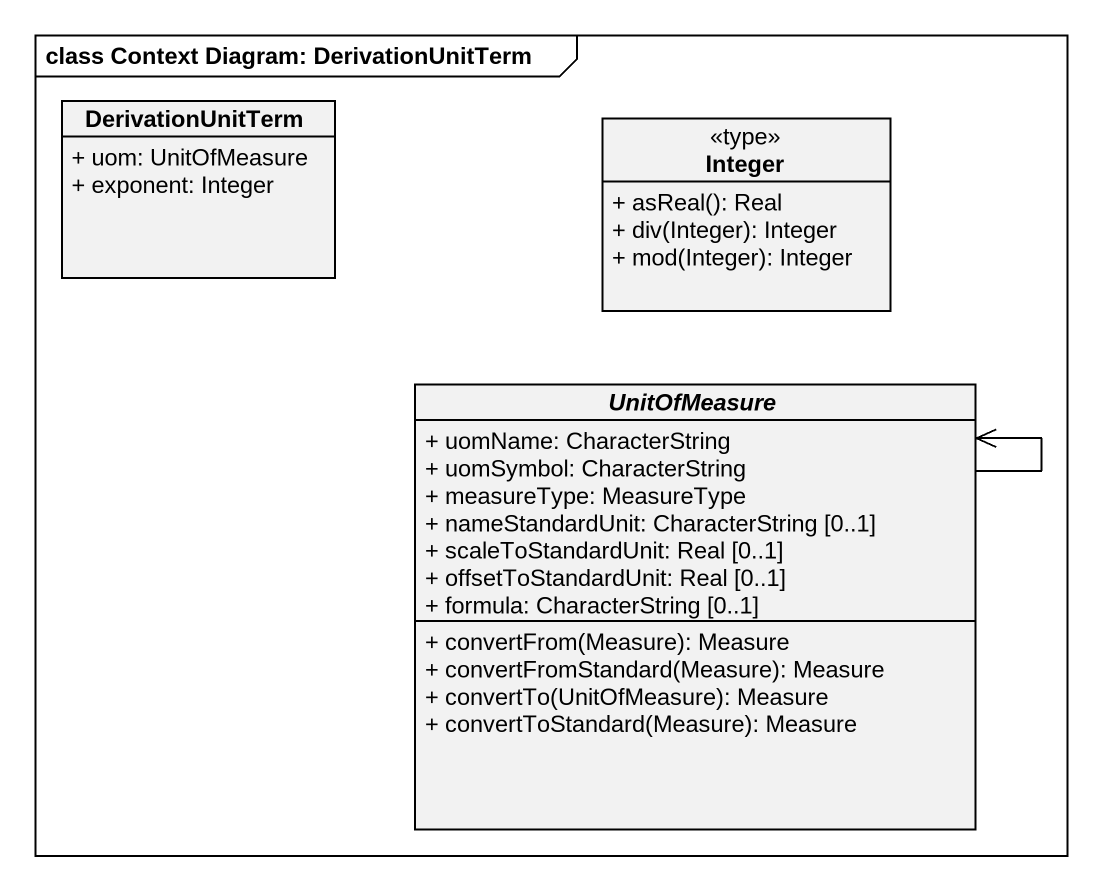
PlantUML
@startuml
mainframe class Context Diagram: DerivationUnitTerm
hide circle
hide empty members
skinparam classAttributeIconSize 0
class DerivationUnitTerm {
  + uom: UnitOfMeasure
  + exponent: Integer
}
class Integer <<type>> {
  + asReal(): Real
  + div(Integer): Integer
  + mod(Integer): Integer
}
abstract class UnitOfMeasure {
  + uomName: CharacterString
  + uomSymbol: CharacterString
  + measureType: MeasureType
  + nameStandardUnit: CharacterString [0..1]
  + scaleToStandardUnit: Real [0..1]
  + offsetToStandardUnit: Real [0..1]
  + formula: CharacterString [0..1]
  + convertFrom(Measure): Measure
  + convertFromStandard(Measure): Measure
  + convertTo(UnitOfMeasure): Measure
  + convertToStandard(Measure): Measure
}
UnitOfMeasure --> UnitOfMeasure
@enduml
